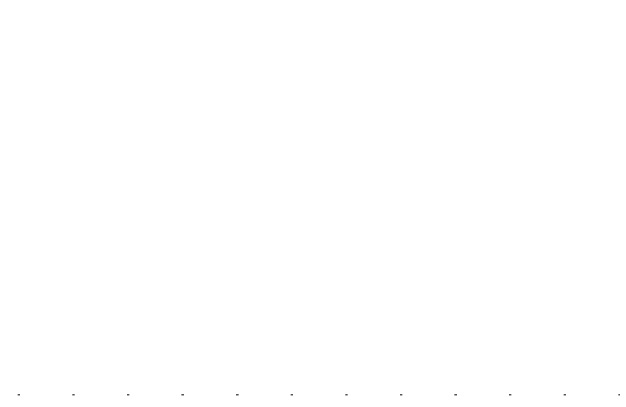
# Model space of a CAD drawing. Extents: x -1286 to 34975, y -230 to 6637.
# Drawn here: x 31205.17 to 31233.84, y 1529.5 to 1547.72 of the extents above; entities that cross this region are included whole.
import ezdxf

# ---------------------------------------------------------------- set-up
doc = ezdxf.new("R2010")
doc.units = 0
doc.header["$LTSCALE"] = 20
doc.linetypes.add('DOT2', pattern=[0.125, 0, -0.125])
doc.layers.get('0').update_dxf_attribs({"color": 9, "lineweight": 9})
doc.layers.add('20', color=9, linetype='DOT2', lineweight=9)

# ---------------------------------------------------------------- blocks, each defined once
blk = doc.blocks.new('catikatirevizepergole-krt')
blk.add_lwpolyline([(-30, 810.0000000007558), (-30, 739.9988589231652), (-800.0000000012367, 739.9988589231652), (-800.0000000012295, 810.0000000007558)], close=True)

msp = doc.modelspace()

# ---------------------------------------------------------------- block references
at = {"layer": '20'}
msp.add_blockref('catikatirevizepergole-krt', (31581.35023915808, 789.5033917214132), dxfattribs=at)

doc.saveas('drawing.dxf')
